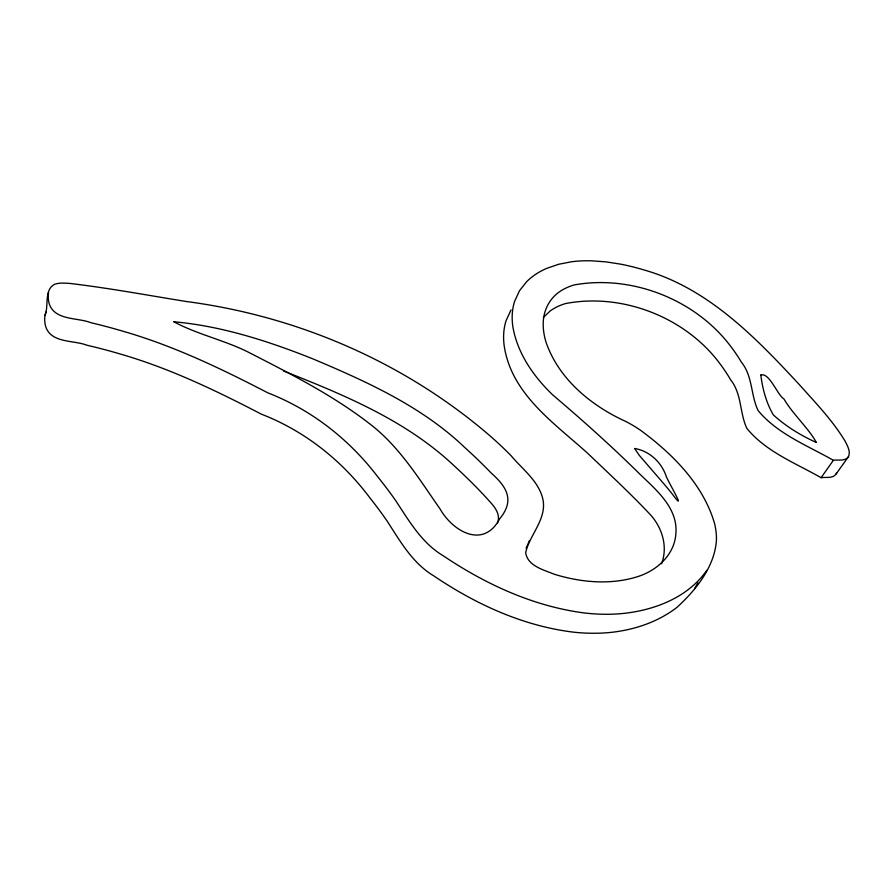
<?xml version="1.0" encoding="UTF-8"?>
<svg xmlns="http://www.w3.org/2000/svg" width="894" height="894" viewBox="0 0 894 894"><rect width="100%" height="100%" fill="white"/><g stroke="black" fill="none" stroke-linecap="round" stroke-linejoin="round"><path stroke-width="1.34" d="M848.518 456.622C845.255 461.595 838.248 459.449 833.376 460.298C807.517 445.536 777.601 434.082 758.146 410.603C750.625 395.193 752.849 376.195 741.338 362.081A168.877 99.223 27 0 0 730.174 345.665C694.895 299.278 631.51 274.559 574.317 284.918A98.977 56.635 27.6 0 0 558.806 292.282C550.223 298.462 544.725 308.341 543.53 318.812A121.126 69.274 28.2 0 0 546.066 342.313C558.828 379.257 591.314 405.854 626.024 421.577A89.556 57.261 28.9 0 1 640.473 430.226C672.567 453.873 703.265 484.425 714.608 523.66A109.347 71.196 30.1 0 1 716.44 540.278C714.518 566.997 696.035 589.872 676.981 607.35C657.783 622.168 633.991 630.035 610.032 632.483A168.81 112.946 27.8 0 1 573.21 632.125C522.878 625.923 475.541 604.143 433.847 575.926C412.503 563.198 400.3 541.362 387.203 521.202A611.742 471.831 -6.9 0 0 369.736 497.645C341.899 460.499 304.765 430.953 261.35 414.146C215.443 390.287 168.519 367.747 118.6 353.532A466.009 360.215 -1.3 0 0 86.908 345.218C73.565 339.955 50.947 343.385 45.639 326.411A62.535 39.504 11.5 0 1 45.024 315.28C48.969 306.016 43.739 289.22 55.059 284.124C60.01 282.571 65.296 283.13 70.38 283.487C109.124 288.125 147.532 295.232 186.041 301.468C298.026 316.13 405.295 362.584 490.862 436.585A358.617 274.302 16.2 0 1 511.089 455.694C522.644 469.573 539.54 481.654 543.116 500.383C546.346 519.626 529.695 534.869 525.672 552.604C527.471 565.969 543.787 569.914 554.347 574.261C580.988 582.486 610.367 585.168 637.288 576.742C656.453 570.897 674.232 555.219 675.83 534.221C678.39 508.664 657.045 490.672 640.495 474.759C612.345 446.911 582.854 420.504 552.693 394.88C533.606 376.519 517.425 353.398 512.877 326.846A141.699 81.343 27.9 0 1 514.553 301.524L519.459 290.796L526.7 281.644A150.237 86.226 28.1 0 1 546.681 268.379L558.638 264.278L571.467 261.774A139.095 79.611 27.9 0 1 591.873 260.825L606.087 261.886L620.727 264.166A161.401 93.255 28.2 0 1 643.423 269.787C707.478 287.689 755.363 337.194 799.169 384.454C815.395 402.624 832.593 420.37 845.21 441.345C847.478 445.927 850.797 451.448 848.518 456.622L836.147 473.921C832.917 478.882 825.944 476.837 821.083 477.709C795.548 463.092 765.912 451.761 746.87 428.394C739.528 412.95 741.975 394.008 730.633 379.805A166.843 99.949 27 0 0 719.704 363.411C685.195 317.068 622.034 292.651 565.489 303.569A97.826 57.082 27.7 0 0 550.045 311.078L543.362 317.459M497.533 522.878C500.573 515.324 495.678 508.015 490.728 502.663C478.29 488.582 464.768 475.496 450.922 462.813C403.384 419.308 342.659 394.321 283.499 370.976M45.024 315.28L45.94 312.062M661.538 563.79C668.254 546.513 661.94 526.734 649.469 513.748C629.745 492.795 608.546 473.261 587.76 453.37C554.302 423.097 511.58 394.343 504.238 346.146A140.034 81.98 28 0 1 506.071 320.711L511.022 309.894M527.941 544.144L529.237 540.859M836.147 473.921L836.695 472.647M526.074 548.245L527.482 545.172M694.582 588.61L697.912 582.765M821.083 477.709L833.376 460.298M706.908 570.227C687.877 597.628 654.05 610.479 621.9 613.586A171.1 112.454 27.8 0 1 584.676 613.005C533.662 606.445 485.699 584.352 443.335 555.833C421.722 543.016 409.184 521.068 395.785 500.763A623.096 475.865 -5.8 0 0 377.983 477.083C349.543 439.658 311.827 409.955 267.898 392.879C221.321 368.708 173.749 345.855 123.171 331.294A474.155 362.327 -0.3 0 0 91.054 322.745C77.532 317.348 54.724 320.734 49.192 303.669A63.407 39.347 11.9 0 1 48.544 292.55M173.917 321.795C197.92 334.792 226.327 340.558 250.812 353.432C292.886 375.055 335.608 396.746 372.82 426.259C400.881 448.822 419.699 479.877 440.083 508.977C453.068 531.785 483.565 549.151 499.645 518.844C515.089 500.26 506.742 486.805 491.219 473.071A566.114 460.432 3.4 0 0 465.081 447.793C422.169 406.614 367.143 381.783 313.023 358.919C268.602 341.195 221.377 325.93 173.917 321.795M760.828 375.033C762.504 388.611 766.292 403.16 773.411 414.961C785.938 426.416 800.901 435.512 816.311 442.463C809.293 429.064 792.017 413.24 783.937 398.914C777.59 395.394 769.365 372.116 760.828 375.033M634.718 448.587L639.266 455.348L664.901 485.017A535.562 427.053 17.4 0 1 672.098 493.779C689.196 516.888 665.862 477.977 665.874 475.25C660.8 461.583 649.212 451.068 634.774 448.475"/></g></svg>
